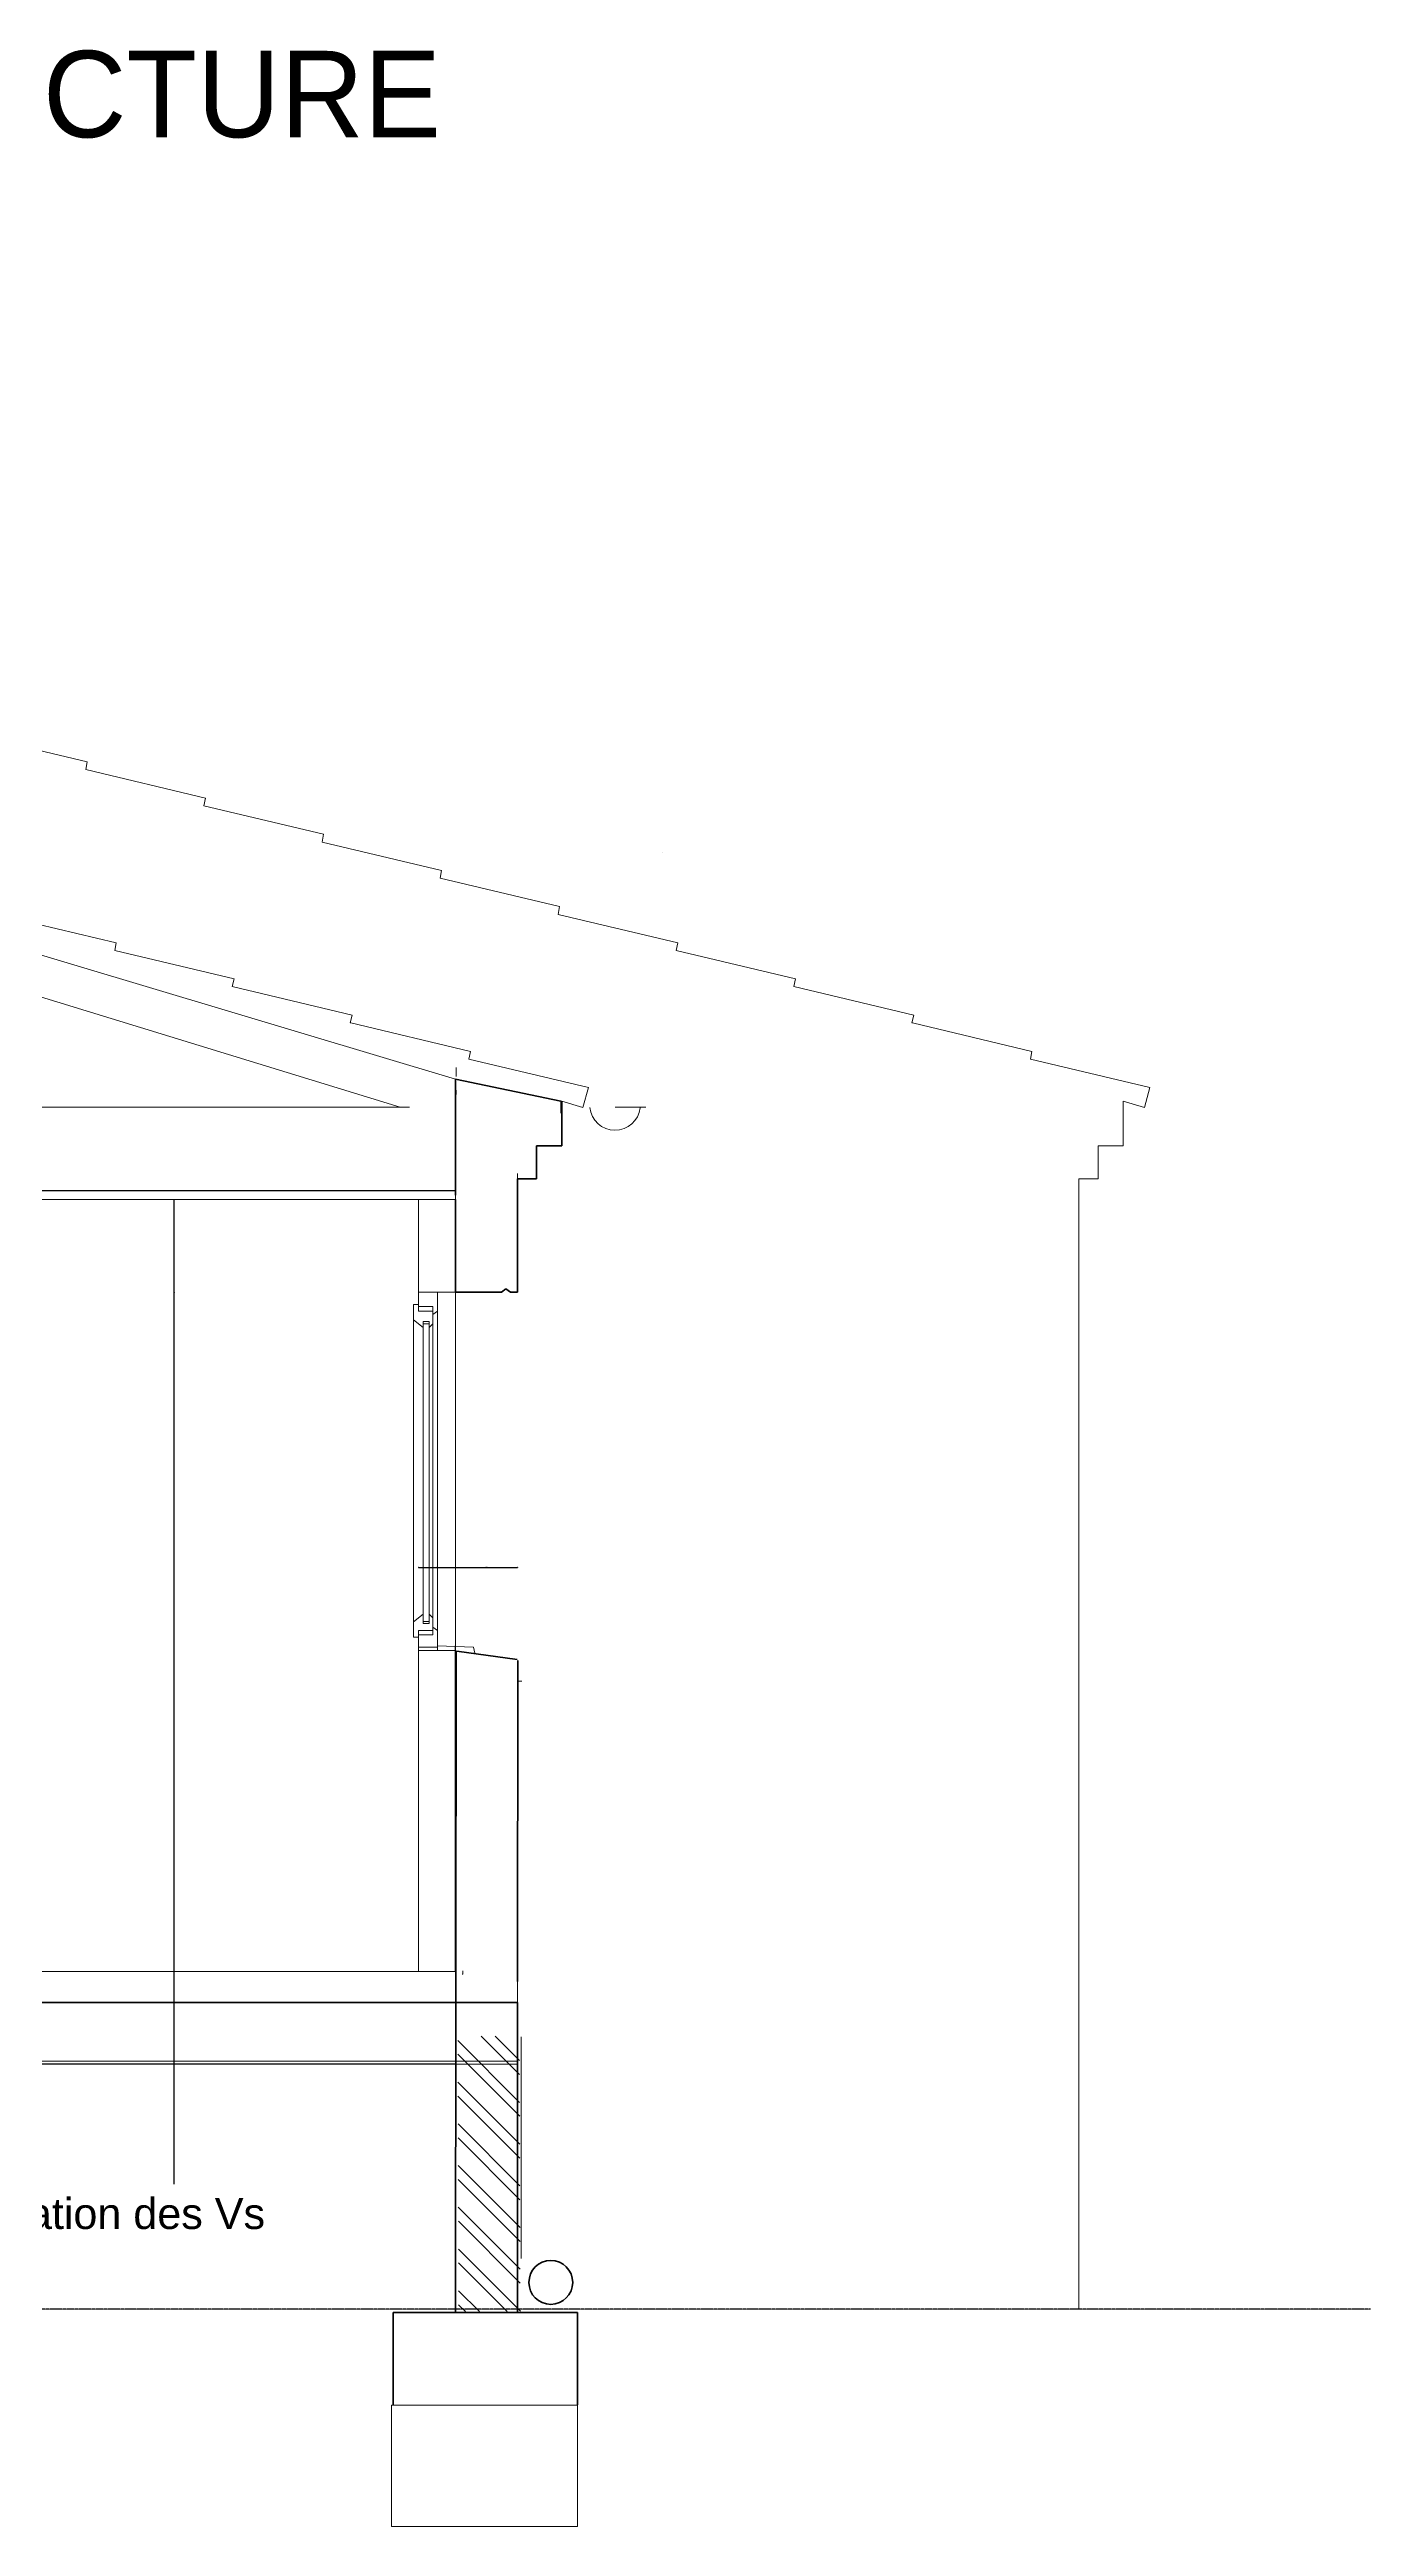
# Model space of a CAD drawing. Header units: metres. Extents: x -12536 to 12621, y -17191 to 9596.
# Drawn here: x -1703 to -1275, y -13810 to -13008 of the extents above; entities that cross this region are included whole.
import ezdxf
from ezdxf.lldxf.tags import DXFTag

# ---------------------------------------------------------------- set-up
doc = ezdxf.new("R2010")
doc.units = ezdxf.units.M
doc.header["$MEASUREMENT"] = 0
doc.header["$PDMODE"] = 2
doc.header["$PDSIZE"] = 0.25
doc.linetypes.add('Cache (2)', pattern=[0.2, 0.1, -0.1])
for name, color, linetype, lineweight in [('B-COT', 1, 'Continuous', 18), ('B-HAC', 8, 'Continuous', 9), ('B-VOILE-BA', 7, 'Continuous', 60)]:
    doc.layers.add(name, color=color, linetype=linetype, lineweight=lineweight)
doc.layers.add('Calque commun', color=7, linetype='Continuous')
doc.layers.add('Cotations', color=7, linetype='Continuous')
doc.styles.add('Arial3', font='arial.ttf', dxfattribs={"height": 0.1})
doc.styles.add('Century Gothic18', font='GOTHIC.TTF', dxfattribs={"height": 0.18})
doc.styles.add('Century Gothic4', font='GOTHIC.TTF', dxfattribs={"height": 0.4})
tags = doc.linetypes.add('HIDDEN', pattern=[0.375, 0.25, -0.125]).pattern_tags.tags
tags[6:7] = [DXFTag(74, 4), DXFTag(75, 0), DXFTag(340, '0'), DXFTag(46, 1.0), DXFTag(50, 0.0), DXFTag(44, 0.0), DXFTag(45, 0.0)]
tags[4:5] = [DXFTag(74, 4), DXFTag(75, 0), DXFTag(340, '0'), DXFTag(46, 1.0), DXFTag(50, 0.0), DXFTag(44, 0.0), DXFTag(45, 0.0)]
doc.dimstyles.new('DIM21', dxfattribs={"dimtxt": 0.18, "dimasz": 0.035, "dimexe": 0.05, "dimexo": 0, "dimgap": 0.05, "dimtad": 1, "dimzin": 1, "dimdsep": 46, "dimtxsty": 'Century Gothic18', "dimblk": 'ORIGIN', "dimcen": 0.09, "dimdle": 0.05, "dimadec": 0, "dimazin": 0, "dimtfac": 1, "dimtdec": 4, "dimtix": 1, "dimtofl": 0, "dimtmove": 0, "dimatfit": 3, "dimfxl": 0.05, "dimfxlon": 1, "dimfrac": 2, "dimtolj": 1, "dimtzin": 0, "dimarcsym": 2})

# ---------------------------------------------------------------- blocks, each defined once
blk = doc.blocks.new('_ORIGIN')
at = {"color": 0, "linetype": 'ByBlock', "lineweight": -2}
blk.add_line((0, 0), (-1, 0), dxfattribs=at)
blk.add_circle((0, 0), 0.5, dxfattribs=at)
blk = doc.blocks.new('*D2157')
at = {"layer": 'Cotations', "color": 0, "linetype": 'ByBlock', "lineweight": -2, "transparency": 16777216}
for p, q in [((-1662.63, -13380.19), (-1662.68, -13380.19)), ((-1662.63, -13410.15), (-1662.63, -13380.22)), ((-1662.63, -13410.19), (-1662.68, -13410.19))]:
    blk.add_line(p, q, dxfattribs=at)
at = {"layer": 'Defpoints', "color": 0, "linetype": 'Continuous', "transparency": 16777216}
for p in [(-1662.63, -13380.19), (-1662.63, -13380.19), (-1662.63, -13410.19)]:
    blk.add_point(p, dxfattribs=at)
at = {"layer": 'Cotations', "color": 0, "linetype": 'Continuous', "lineweight": -2, "transparency": 16777216, "xscale": 0.03500000014901161, "yscale": 0.03500000014901161, "zscale": 0.03500000014901161}
for p, rotation in [((-1662.63, -13380.19), 90), ((-1662.63, -13410.19), 270)]:
    blk.add_blockref('_ORIGIN', p, dxfattribs=dict(at, rotation=rotation))
at = {"layer": 'Cotations', "color": 7, "linetype": 'Continuous', "lineweight": 5, "transparency": 16777216, "insert": (-1662.68, -13395.19), "char_height": 0.18, "attachment_point": 8, "rotation": 90, "line_spacing_factor": 0.776067, "style": 'Century Gothic18'}
blk.add_mtext('\\A1;30.00', dxfattribs=at)
blk = doc.blocks.new('*D2159')
at = {"layer": 'Cotations', "color": 0, "linetype": 'ByBlock', "lineweight": -2, "transparency": 16777216}
for p, q in [((-1583.42, -13499.29), (-1583.42, -13499.39)), ((-1583.39, -13499.34), (-1571.46, -13499.34)), ((-1571.42, -13499.29), (-1571.42, -13499.39))]:
    blk.add_line(p, q, dxfattribs=at)
at = {"layer": 'Defpoints', "color": 0, "linetype": 'Continuous', "transparency": 16777216}
for p in [(-1583.42, -13380.19), (-1571.42, -13380.19), (-1571.42, -13499.34)]:
    blk.add_point(p, dxfattribs=at)
at = {"layer": 'Cotations', "color": 0, "linetype": 'Continuous', "lineweight": -2, "transparency": 16777216, "xscale": 0.03500000014901161, "yscale": 0.03500000014901161, "zscale": 0.03500000014901161, "rotation": 180}
blk.add_blockref('_ORIGIN', (-1583.42, -13499.34), dxfattribs=at)
at = {"layer": 'Cotations', "color": 0, "linetype": 'Continuous', "lineweight": -2, "transparency": 16777216, "xscale": 0.03500000014901161, "yscale": 0.03500000014901161, "zscale": 0.03500000014901161}
blk.add_blockref('_ORIGIN', (-1571.42, -13499.34), dxfattribs=at)
at = {"layer": 'Cotations', "color": 7, "linetype": 'Continuous', "lineweight": 5, "transparency": 16777216, "insert": (-1577.42, -13499.29), "char_height": 0.18, "attachment_point": 8, "line_spacing_factor": 0.776067, "style": 'Century Gothic18'}
blk.add_mtext('\\A1;12.00', dxfattribs=at)
blk = doc.blocks.new('*D2160')
at = {"layer": 'Cotations', "color": 0, "linetype": 'ByBlock', "lineweight": -2, "transparency": 16777216}
for p, q in [((-1571.42, -13499.29), (-1571.42, -13499.39)), ((-1571.39, -13499.34), (-1551.46, -13499.34)), ((-1551.42, -13499.29), (-1551.42, -13499.39))]:
    blk.add_line(p, q, dxfattribs=at)
at = {"layer": 'Defpoints', "color": 0, "linetype": 'Continuous', "transparency": 16777216}
for p in [(-1551.42, -13370.74), (-1571.42, -13380.19), (-1551.42, -13499.34)]:
    blk.add_point(p, dxfattribs=at)
at = {"layer": 'Cotations', "color": 0, "linetype": 'Continuous', "lineweight": -2, "transparency": 16777216, "xscale": 0.03500000014901161, "yscale": 0.03500000014901161, "zscale": 0.03500000014901161, "rotation": 180}
blk.add_blockref('_ORIGIN', (-1571.42, -13499.34), dxfattribs=at)
at = {"layer": 'Cotations', "color": 0, "linetype": 'Continuous', "lineweight": -2, "transparency": 16777216, "xscale": 0.03500000014901161, "yscale": 0.03500000014901161, "zscale": 0.03500000014901161}
blk.add_blockref('_ORIGIN', (-1551.42, -13499.34), dxfattribs=at)
at = {"layer": 'Cotations', "color": 7, "linetype": 'Continuous', "lineweight": 5, "transparency": 16777216, "insert": (-1561.42, -13499.29), "char_height": 0.18, "attachment_point": 8, "line_spacing_factor": 0.776067, "style": 'Century Gothic18'}
blk.add_mtext('\\A1;20.00', dxfattribs=at)
blk = doc.blocks.new('*D2161')
at = {"layer": 'Cotations', "color": 0, "linetype": 'ByBlock', "lineweight": -2, "transparency": 16777216}
for p, q in [((-1662.63, -13630.19), (-1662.68, -13630.19)), ((-1662.63, -13640.15), (-1662.63, -13630.22)), ((-1662.63, -13640.19), (-1662.68, -13640.19))]:
    blk.add_line(p, q, dxfattribs=at)
at = {"layer": 'Defpoints', "color": 0, "linetype": 'Continuous', "transparency": 16777216}
for p in [(-1662.63, -13630.19), (-1662.63, -13630.19), (-1662.63, -13640.19)]:
    blk.add_point(p, dxfattribs=at)
at = {"layer": 'Cotations', "color": 0, "linetype": 'Continuous', "lineweight": -2, "transparency": 16777216, "xscale": 0.03500000014901161, "yscale": 0.03500000014901161, "zscale": 0.03500000014901161}
for p, rotation in [((-1662.63, -13630.19), 90), ((-1662.63, -13640.19), 270)]:
    blk.add_blockref('_ORIGIN', p, dxfattribs=dict(at, rotation=rotation))
at = {"layer": 'Cotations', "color": 7, "linetype": 'Continuous', "lineweight": 5, "transparency": 16777216, "insert": (-1662.68, -13635.19), "char_height": 0.18, "attachment_point": 8, "rotation": 90, "line_spacing_factor": 0.776067, "style": 'Century Gothic18'}
blk.add_mtext('\\A1;10.00', dxfattribs=at)
blk = doc.blocks.new('*D2162')
at = {"layer": 'Cotations', "color": 0, "linetype": 'ByBlock', "lineweight": -2, "transparency": 16777216}
for p, q in [((-1662.63, -13640.19), (-1662.68, -13640.19)), ((-1662.63, -13659.15), (-1662.63, -13640.22)), ((-1662.63, -13659.19), (-1662.68, -13659.19))]:
    blk.add_line(p, q, dxfattribs=at)
at = {"layer": 'Defpoints', "color": 0, "linetype": 'Continuous', "transparency": 16777216}
for p in [(-1662.63, -13640.19), (-1662.63, -13640.19), (-1662.63, -13659.19)]:
    blk.add_point(p, dxfattribs=at)
at = {"layer": 'Cotations', "color": 0, "linetype": 'Continuous', "lineweight": -2, "transparency": 16777216, "xscale": 0.03500000014901161, "yscale": 0.03500000014901161, "zscale": 0.03500000014901161}
for p, rotation in [((-1662.63, -13640.19), 90), ((-1662.63, -13659.19), 270)]:
    blk.add_blockref('_ORIGIN', p, dxfattribs=dict(at, rotation=rotation))
at = {"layer": 'Cotations', "color": 7, "linetype": 'Continuous', "lineweight": 5, "transparency": 16777216, "insert": (-1662.68, -13649.69), "char_height": 0.18, "attachment_point": 8, "rotation": 90, "line_spacing_factor": 0.776067, "style": 'Century Gothic18'}
blk.add_mtext('\\A1;19.00', dxfattribs=at)
blk = doc.blocks.new('*D2163')
at = {"layer": 'Cotations', "color": 0, "linetype": 'ByBlock', "lineweight": -2, "transparency": 16777216}
for p, q in [((-1662.63, -13659.19), (-1662.68, -13659.19)), ((-1662.63, -13699.03), (-1662.63, -13659.22)), ((-1662.63, -13699.06), (-1662.68, -13699.06))]:
    blk.add_line(p, q, dxfattribs=at)
at = {"layer": 'Defpoints', "color": 0, "linetype": 'Continuous', "transparency": 16777216}
for p in [(-1662.63, -13659.19), (-1662.63, -13659.19), (-1662.63, -13699.06)]:
    blk.add_point(p, dxfattribs=at)
at = {"layer": 'Cotations', "color": 0, "linetype": 'Continuous', "lineweight": -2, "transparency": 16777216, "xscale": 0.03500000014901161, "yscale": 0.03500000014901161, "zscale": 0.03500000014901161}
for p, rotation in [((-1662.63, -13659.19), 90), ((-1662.63, -13699.06), 270)]:
    blk.add_blockref('_ORIGIN', p, dxfattribs=dict(at, rotation=rotation))
at = {"layer": 'Cotations', "color": 7, "linetype": 'Continuous', "lineweight": 5, "transparency": 16777216, "insert": (-1662.68, -13679.13), "char_height": 0.18, "attachment_point": 8, "rotation": 90, "line_spacing_factor": 0.776067, "style": 'Century Gothic18'}
blk.add_mtext('\\A1;39.88', dxfattribs=at)
blk = doc.blocks.new('*D2164')
at = {"layer": 'Cotations', "color": 0, "linetype": 'ByBlock', "lineweight": -2, "transparency": 16777216}
for p, q in [((-1662.63, -13630.19), (-1662.68, -13630.19)), ((-1662.63, -13640.15), (-1662.63, -13630.22)), ((-1662.63, -13640.19), (-1662.68, -13640.19))]:
    blk.add_line(p, q, dxfattribs=at)
at = {"layer": 'Defpoints', "color": 0, "linetype": 'Continuous', "transparency": 16777216}
for p in [(-1662.63, -13630.19), (-1662.63, -13630.19), (-1662.63, -13640.19)]:
    blk.add_point(p, dxfattribs=at)
at = {"layer": 'Cotations', "color": 0, "linetype": 'Continuous', "lineweight": -2, "transparency": 16777216, "xscale": 0.03500000014901161, "yscale": 0.03500000014901161, "zscale": 0.03500000014901161}
for p, rotation in [((-1662.63, -13630.19), 90), ((-1662.63, -13640.19), 270)]:
    blk.add_blockref('_ORIGIN', p, dxfattribs=dict(at, rotation=rotation))
at = {"layer": 'Cotations', "color": 7, "linetype": 'Continuous', "lineweight": 5, "transparency": 16777216, "insert": (-1662.68, -13635.19), "char_height": 0.18, "attachment_point": 8, "rotation": 90, "line_spacing_factor": 0.776067, "style": 'Century Gothic18'}
blk.add_mtext('\\A1;10.00', dxfattribs=at)
blk = doc.blocks.new('*D2165')
at = {"layer": 'Cotations', "color": 0, "linetype": 'ByBlock', "lineweight": -2, "transparency": 16777216}
for p, q in [((-1662.63, -13630.19), (-1662.68, -13630.19)), ((-1662.63, -13640.15), (-1662.63, -13630.22)), ((-1662.63, -13640.19), (-1662.68, -13640.19))]:
    blk.add_line(p, q, dxfattribs=at)
at = {"layer": 'Defpoints', "color": 0, "linetype": 'Continuous', "transparency": 16777216}
for p in [(-1662.63, -13630.19), (-1662.63, -13630.19), (-1662.63, -13640.19)]:
    blk.add_point(p, dxfattribs=at)
at = {"layer": 'Cotations', "color": 0, "linetype": 'Continuous', "lineweight": -2, "transparency": 16777216, "xscale": 0.03500000014901161, "yscale": 0.03500000014901161, "zscale": 0.03500000014901161}
for p, rotation in [((-1662.63, -13630.19), 90), ((-1662.63, -13640.19), 270)]:
    blk.add_blockref('_ORIGIN', p, dxfattribs=dict(at, rotation=rotation))
at = {"layer": 'Cotations', "color": 7, "linetype": 'Continuous', "lineweight": 5, "transparency": 16777216, "insert": (-1662.68, -13635.19), "char_height": 0.18, "attachment_point": 8, "rotation": 90, "line_spacing_factor": 0.776067, "style": 'Century Gothic18'}
blk.add_mtext('\\A1;10.00', dxfattribs=at)
blk = doc.blocks.new('*D2167')
at = {"layer": 'Cotations', "color": 0, "linetype": 'ByBlock', "lineweight": -2, "transparency": 16777216}
for p, q in [((-1662.63, -13410.19), (-1662.68, -13410.19)), ((-1662.63, -13630.15), (-1662.63, -13410.22)), ((-1662.63, -13630.19), (-1662.68, -13630.19))]:
    blk.add_line(p, q, dxfattribs=at)
at = {"layer": 'Defpoints', "color": 0, "linetype": 'Continuous', "transparency": 16777216}
for p in [(-1662.63, -13410.19), (-1662.63, -13410.19), (-1662.63, -13630.19)]:
    blk.add_point(p, dxfattribs=at)
at = {"layer": 'Cotations', "color": 0, "linetype": 'Continuous', "lineweight": -2, "transparency": 16777216, "xscale": 0.03500000014901161, "yscale": 0.03500000014901161, "zscale": 0.03500000014901161}
for p, rotation in [((-1662.63, -13410.19), 90), ((-1662.63, -13630.19), 270)]:
    blk.add_blockref('_ORIGIN', p, dxfattribs=dict(at, rotation=rotation))
at = {"layer": 'Cotations', "color": 7, "linetype": 'Continuous', "lineweight": 5, "transparency": 16777216, "insert": (-1662.68, -13520.19), "char_height": 0.18, "attachment_point": 8, "rotation": 90, "line_spacing_factor": 0.776067, "style": 'Century Gothic18'}
blk.add_mtext('\\A1;220.00', dxfattribs=at)

msp = doc.modelspace()

# ---------------------------------------------------------------- hatches: boundary and pattern name
at = {"layer": 'B-HAC'}
h = msp.add_hatch(dxfattribs=at)
h.set_pattern_fill('ANSI32', color=1, angle=-90)
h.set_pattern_definition([(315, (90535.199, 49272.196), (6.7351921, 6.7351921), []), (315, (90535.199, 49267.706), (6.7351921, 6.7351921), [])])
h.paths.add_polyline_path([(-1550.749, -13651.276), (-1570.747, -13651.005), (-1570.45, -13740.335), (-1550.45, -13740.335)])

# ---------------------------------------------------------------- linework, layer by layer
at = {"color": 3, "linetype": 'Cache (2)'}
msp.add_line((-1274.901, -13739.527), (-2257.683, -13739.527), dxfattribs=at)
at = {"color": 6, "lineweight": 40}
msp.add_circle((-1540.573, -13730.891), 7.105, dxfattribs=at)
at = {"layer": 'B-COT'}
msp.add_lwpolyline([(-1592.254, -13770.624), (-1531.976, -13770.624), (-1531.976, -13809.926), (-1592.254, -13809.926)], close=True, dxfattribs=at)
at = {"layer": 'B-VOILE-BA'}
for p, q in [((-1571.421, -13378.689), (-1571.421, -13341.175)), ((-1537.335, -13348.241), (-1571.421, -13341.175)), ((-1537.036, -13362.78), (-1537.036, -13348.242)), ((-1545.174, -13373.448), (-1545.174, -13362.78)), ((-1545.174, -13362.78), (-1537.036, -13362.78)), ((-1571.421, -13410.189), (-1571.421, -13380.189)), ((-1551.421, -13410.189), (-1551.422, -13373.448)), ((-1551.422, -13373.448), (-1545.174, -13373.448)), ((-1556.6, -13410.189), (-1571.421, -13410.189)), ((-1555.1, -13409.05), (-1556.6, -13410.188)), ((-1553.6, -13410.188), (-1555.1, -13409.05)), ((-1555.1, -13409.05), (-1555.1, -13409.05)), ((-1553.6, -13410.189), (-1551.421, -13410.189)), ((-1571.419, -13740.654), (-1571.28, -13526.339)), ((-1571.037, -13526.419), (-1551.525, -13529.17)), ((-1551.296, -13529.432), (-1551.421, -13633.38)), ((-1551.421, -13640.19), (-2211.422, -13640.19)), ((-1551.421, -13640.19), (-1551.421, -13740.627)), ((-2191.922, -13659.895), (-1571.421, -13660.206)), ((-1591.628, -13740.579), (-1531.912, -13740.579)), ((-1591.628, -13770.579), (-1591.628, -13740.579)), ((-1531.912, -13740.579), (-1531.912, -13770.579))]:
    msp.add_line(p, q, dxfattribs=at)
at = {"layer": 'Calque commun', "color": 7, "linetype": 'Continuous', "lineweight": 20}
for p, q in [((-1571.421, -13341.175), (-1881.421, -13248.332)), ((-1551.394, -13371.703), (-1551.431, -13381.116)), ((-1571.421, -13377.189), (-2191.422, -13377.189)), ((-1571.421, -13380.189), (-2191.422, -13380.189)), ((-1583.421, -13380.189), (-1583.421, -13410.189)), ((-1571.421, -13380.189), (-1571.421, -13377.189)), ((-1571.421, -13410.188), (-1571.421, -13380.189)), ((-1551.421, -13381.116), (-1551.421, -13381.116)), ((-1571.081, -13410.189), (-1583.421, -13410.189)), ((-1583.421, -13525.188), (-1577.271, -13525.188)), ((-1583.421, -13525.188), (-1583.421, -13630.189)), ((-1571.421, -13630.189), (-1571.421, -13541.188)), ((-1571.421, -13630.189), (-2179.423, -13630.189)), ((-1551.421, -13633.381), (-1551.421, -13640.19)), ((-1571.419, -13659.19), (-1571.419, -13640.19)), ((-1571.419, -13659.19), (-2211.422, -13659.19)), ((-1551.421, -13659.19), (-1581.422, -13659.19)), ((-1571.421, -13660.206), (-1551.421, -13660.206))]:
    msp.add_line(p, q, dxfattribs=at)
at = {"layer": 'Calque commun', "color": 7, "linetype": 'Continuous', "lineweight": 5}
for p, q in [((-1589.451, -13350.19), (-1881.421, -13260.784)), ((-1504.293, -13267.646), (-1504.293, -13267.646)), ((-1571.246, -13344.782), (-1571.246, -13346.142)), ((-2173.391, -13350.19), (-1586.401, -13350.19)), ((-1622.942, -13350.19), (-1612.942, -13350.19)), ((-1622.939, -13350.209), (-1612.94, -13350.209)), ((-1612.942, -13350.19), (-1595.723, -13350.19)), ((-1612.94, -13350.209), (-1595.72, -13350.209)), ((-1519.764, -13350.19), (-1509.765, -13350.19)), ((-1519.761, -13350.209), (-1509.762, -13350.209)), ((-1537.036, -13362.78), (-1537.036, -13360.893)), ((-1545.174, -13373.448), (-1545.174, -13371.501)), ((-1583.421, -13410.189), (-1571.421, -13410.189)), ((-1583.421, -13410.189), (-1571.421, -13410.189)), ((-1571.081, -13410.189), (-1583.421, -13410.189)), ((-1583.421, -13414.837), (-1583.421, -13410.189)), ((-1577.271, -13410.189), (-1577.271, -13526.189)), ((-1571.421, -13410.189), (-1571.421, -13524.896)), ((-1585.072, -13414.139), (-1583.421, -13414.139)), ((-1585.072, -13419.139), (-1585.072, -13414.139)), ((-1581.997, -13421.573), (-1585.072, -13419.139)), ((-1585.072, -13419.139), (-1585.072, -13516.886)), ((-1583.421, -13414.139), (-1583.421, -13416.337)), ((-1578.771, -13414.837), (-1583.421, -13414.837)), ((-1583.421, -13416.337), (-1578.771, -13416.337)), ((-1579.996, -13419.605), (-1581.997, -13419.605)), ((-1581.997, -13419.605), (-1581.997, -13421.573)), ((-1581.997, -13419.605), (-1581.997, -13517.416)), ((-1579.996, -13420.413), (-1581.997, -13420.413)), ((-1579.996, -13420.413), (-1579.996, -13419.605)), ((-1579.996, -13419.605), (-1579.996, -13517.416)), ((-1578.771, -13420.413), (-1579.996, -13421.569)), ((-1579.996, -13421.569), (-1579.996, -13420.413)), ((-1578.771, -13416.337), (-1578.771, -13414.837)), ((-1577.271, -13416.337), (-1578.771, -13417.337)), ((-1578.771, -13417.337), (-1578.771, -13416.337)), ((-1578.771, -13416.337), (-1578.771, -13420.413)), ((-1578.771, -13420.413), (-1578.771, -13515.613)), ((-1577.271, -13414.837), (-1577.271, -13416.337)), ((-1581.997, -13514.452), (-1585.072, -13516.886)), ((-1585.072, -13516.886), (-1585.072, -13521.886)), ((-1579.996, -13516.822), (-1581.997, -13516.822)), ((-1579.996, -13517.416), (-1581.997, -13517.416)), ((-1578.771, -13515.613), (-1579.996, -13514.456)), ((-1578.771, -13519.688), (-1578.771, -13515.613)), ((-1585.072, -13521.886), (-1583.421, -13521.886)), ((-1583.421, -13525.188), (-1583.421, -13519.688)), ((-1583.421, -13519.688), (-1578.771, -13519.688)), ((-1583.421, -13521.188), (-1578.771, -13521.188)), ((-1578.771, -13521.188), (-1583.421, -13521.188)), ((-1578.771, -13521.188), (-1578.771, -13518.404)), ((-1577.271, -13519.688), (-1578.771, -13518.689)), ((-1578.771, -13519.688), (-1578.771, -13521.188)), ((-1565.646, -13525.188), (-1577.271, -13524.689)), ((-1565.646, -13525.188), (-1565.151, -13527.123)), ((-1583.271, -13526.189), (-1571.421, -13526.189)), ((-1583.271, -13526.189), (-1571.421, -13526.189)), ((-1571.421, -13526.189), (-1571.851, -13526.189)), ((-1571.421, -13526.189), (-1571.421, -13526.189)), ((-1549.921, -13536.189), (-1551.421, -13536.189)), ((-1569.14, -13631.012), (-1569.34, -13631.012))]:
    msp.add_line(p, q, dxfattribs=at)
at = {"layer": 'Calque commun', "color": 5, "linetype": 'ByBlock', "lineweight": -2}
msp.add_line((-2191.422, -13377.189), (-1571.421, -13377.189), dxfattribs=at)
at = {"layer": 'Calque commun', "color": 3, "linetype": 'ByBlock', "lineweight": -2}
msp.add_line((-1571.421, -13630.189), (-1571.421, -13524.689), dxfattribs=at)
at = {"layer": 'Calque commun', "color": 13, "linetype": 'Continuous', "lineweight": 5}
msp.add_line((-1569.14, -13631.012), (-1569.14, -13629.996), dxfattribs=at)
at = {"layer": 'Calque commun', "color": 7, "linetype": 'HIDDEN', "lineweight": 20}
msp.add_line((-1550.149, -13651.394), (-1550.149, -13723.085), dxfattribs=at)
at = {"layer": 'Calque commun', "color": 7, "linetype": 'Continuous', "lineweight": 20, "flags": 128}
msp.add_lwpolyline([(-1527.887, -13350.341, 0.9019888), (-1511.638, -13350.444)], format="xyb", dxfattribs=at)
at = {"layer": 'Cotations', "color": 6, "linetype": 'Continuous', "lineweight": 20}
for p, q in [((-1681.446, -13297.011), (-1720.174, -13287.789)), ((-1681.905, -13299.507), (-1681.446, -13297.011)), ((-1643.249, -13308.711), (-1681.905, -13299.507)), ((-1643.835, -13311.175), (-1643.249, -13308.711)), ((-1604.907, -13320.446), (-1643.835, -13311.175)), ((-1605.564, -13322.889), (-1604.907, -13320.446)), ((-1605.367, -13322.941), (-1605.564, -13322.889)), ((-1566.639, -13332.164), (-1605.367, -13322.941)), ((-1567.098, -13334.659), (-1566.639, -13332.164)), ((-1528.369, -13343.881), (-1567.098, -13334.659)), ((-1537.036, -13348.242), (-1530.175, -13350.386)), ((-1530.175, -13350.386), (-1528.369, -13343.881))]:
    msp.add_line(p, q, dxfattribs=at)
at = {"layer": 'Cotations', "color": 7, "linetype": 'Continuous', "lineweight": 20}
for p, q in [((-1571.23, -13340.319), (-1571.23, -13337.436)), ((-1537.335, -13348.116), (-1537.335, -13352.173)), ((-1537.335, -13351.383), (-1537.335, -13348.116))]:
    msp.add_line(p, q, dxfattribs=at)
at = {"layer": 'Cotations', "color": 20, "linetype": 'Continuous', "lineweight": 5}
msp.add_line((-1537.335, -13352.173), (-1537.335, -13348.116), dxfattribs=at)
at = {"layer": 'Cotations', "color": 7, "linetype": 'Continuous', "lineweight": 5}
msp.add_polyline3d([(-1369.423, -13739.584, 0), (-1369.424, -13373.447, 0), (-1363.176, -13373.447, 0), (-1363.176, -13362.78, 0), (-1355.038, -13362.78, 0), (-1355.038, -13348.242, 0), (-1348.177, -13350.386, 0), (-1346.371, -13343.881, 0), (-1385.1, -13334.659, 0), (-1384.641, -13332.163, 0), (-1423.369, -13322.941, 0), (-1423.566, -13322.888, 0), (-1422.909, -13320.445, 0), (-1461.837, -13311.175, 0), (-1461.251, -13308.711, 0), (-1499.907, -13299.507, 0), (-1499.448, -13297.011, 0), (-1538.176, -13287.789, 0), (-1537.718, -13285.293, 0), (-1576.446, -13276.071, 0), (-1575.987, -13273.576, 0), (-1614.715, -13264.353, 0), (-1614.257, -13261.858, 0), (-1652.985, -13252.636, 0), (-1652.527, -13250.14, 0), (-1691.254, -13240.918, 0), (-1690.796, -13238.422, 0), (-1729.524, -13229.201, 0)], dxfattribs=at)

# ---------------------------------------------------------------- texts
at = {"layer": 'Calque commun', "color": 7, "linetype": 'Continuous', "lineweight": 20, "style": 'Century Gothic4'}
msp.add_text('COUPE TYPE STRUCTURE', height=28, dxfattribs=at).set_placement((-2058.857, -13036.102))
at = {"layer": 'Cotations', "color": 7, "style": 'Arial3'}
msp.add_text('VS - NOTA  : Prévoir trappe acces + vebntilation des Vs', height=10, dxfattribs=at).set_placement((-1979.826, -13713.586))

# ---------------------------------------------------------------- dimensions: what is measured, and where the dimension line sits
at = {"layer": 'Cotations', "color": 14, "linetype": 'Continuous', "lineweight": 5}
dim = msp.add_linear_dim(base=(-1551.421, -13499.337), p1=(-1571.421, -13380.189), p2=(-1551.421, -13370.742), dimstyle='DIM21', override={"dimclrt": 7}, dxfattribs=at)
dim.commit()
dim.dimension.update_dxf_attribs({"geometry": '*D2160', "text_midpoint": (-1561.421, -13499.193)})
for p1, p2, distance, picture, middle in [((-1662.627, -13410.189), (-1662.627, -13380.19), 0, '*D2157', (-1662.772, -13395.189)), ((-1583.421, -13380.189), (-1571.421, -13380.189), -119.148, '*D2159', (-1577.421, -13499.193)), ((-1662.627, -13630.189), (-1662.627, -13410.189), 0, '*D2167', (-1662.772, -13520.189)), ((-1662.627, -13640.19), (-1662.627, -13630.189), 0, '*D2161', (-1662.772, -13635.19)), ((-1662.627, -13640.19), (-1662.627, -13630.189), 0, '*D2164', (-1662.772, -13635.19)), ((-1662.627, -13640.19), (-1662.627, -13630.189), 0, '*D2165', (-1662.772, -13635.19)), ((-1662.627, -13659.189), (-1662.627, -13640.19), 0, '*D2162', (-1662.772, -13649.69)), ((-1662.62737, -13699.06449), (-1662.62737, -13659.18946), 0, '*D2163', (-1662.7719, -13679.12697))]:
    dim = msp.add_aligned_dim(p1=p1, p2=p2, distance=distance, dimstyle='DIM21', override={"dimclrt": 7}, dxfattribs=at)
    dim.commit()
    dim.dimension.update_dxf_attribs({"geometry": picture, "text_midpoint": middle})

doc.saveas('drawing.dxf')
